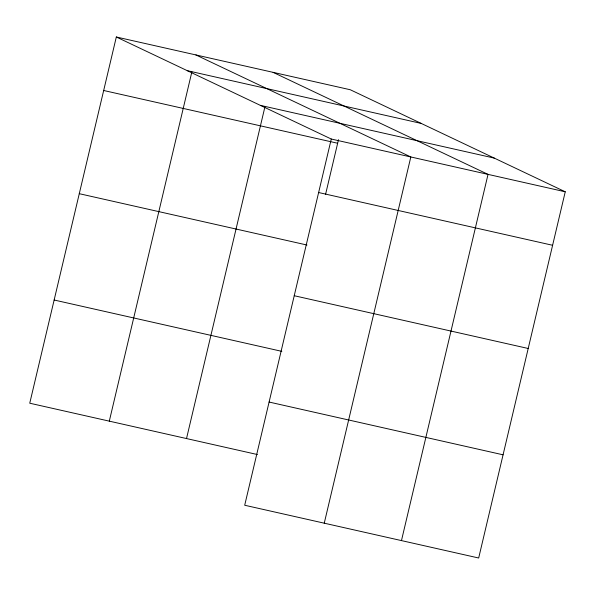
<?xml version="1.0" encoding="UTF-8"?>
<svg xmlns="http://www.w3.org/2000/svg" width="595" height="595" viewBox="0 0 595 595"><rect width="100%" height="100%" fill="white"/><g stroke="black" fill="none" stroke-linecap="round" stroke-linejoin="round"><path stroke-width="0.89" d="M116.323 36.994L331.274 139.029L244.701 505.244L478.678 558.006L565.25 191.791L350.299 89.756L116.323 36.994L29.75 403.209L257.442 454.55M109.302 421.148L191.865 71.876M186.518 438.56L264.864 107.115M325.562 194.401L338.495 139.684M324.253 523.184L410.825 156.968L195.874 54.933M401.469 540.595L488.034 174.38L273.083 72.345M187.254 70.664L421.23 123.425M260.335 105.36L494.319 158.114M331.274 139.029L565.25 191.791M103.671 90.492L337.648 143.246M318.63 192.527L552.606 245.281M79.276 193.687L306.968 245.028M294.235 295.722L528.211 348.484M54.145 300.014L281.837 351.355M269.096 402.049L503.072 454.811"/></g></svg>
